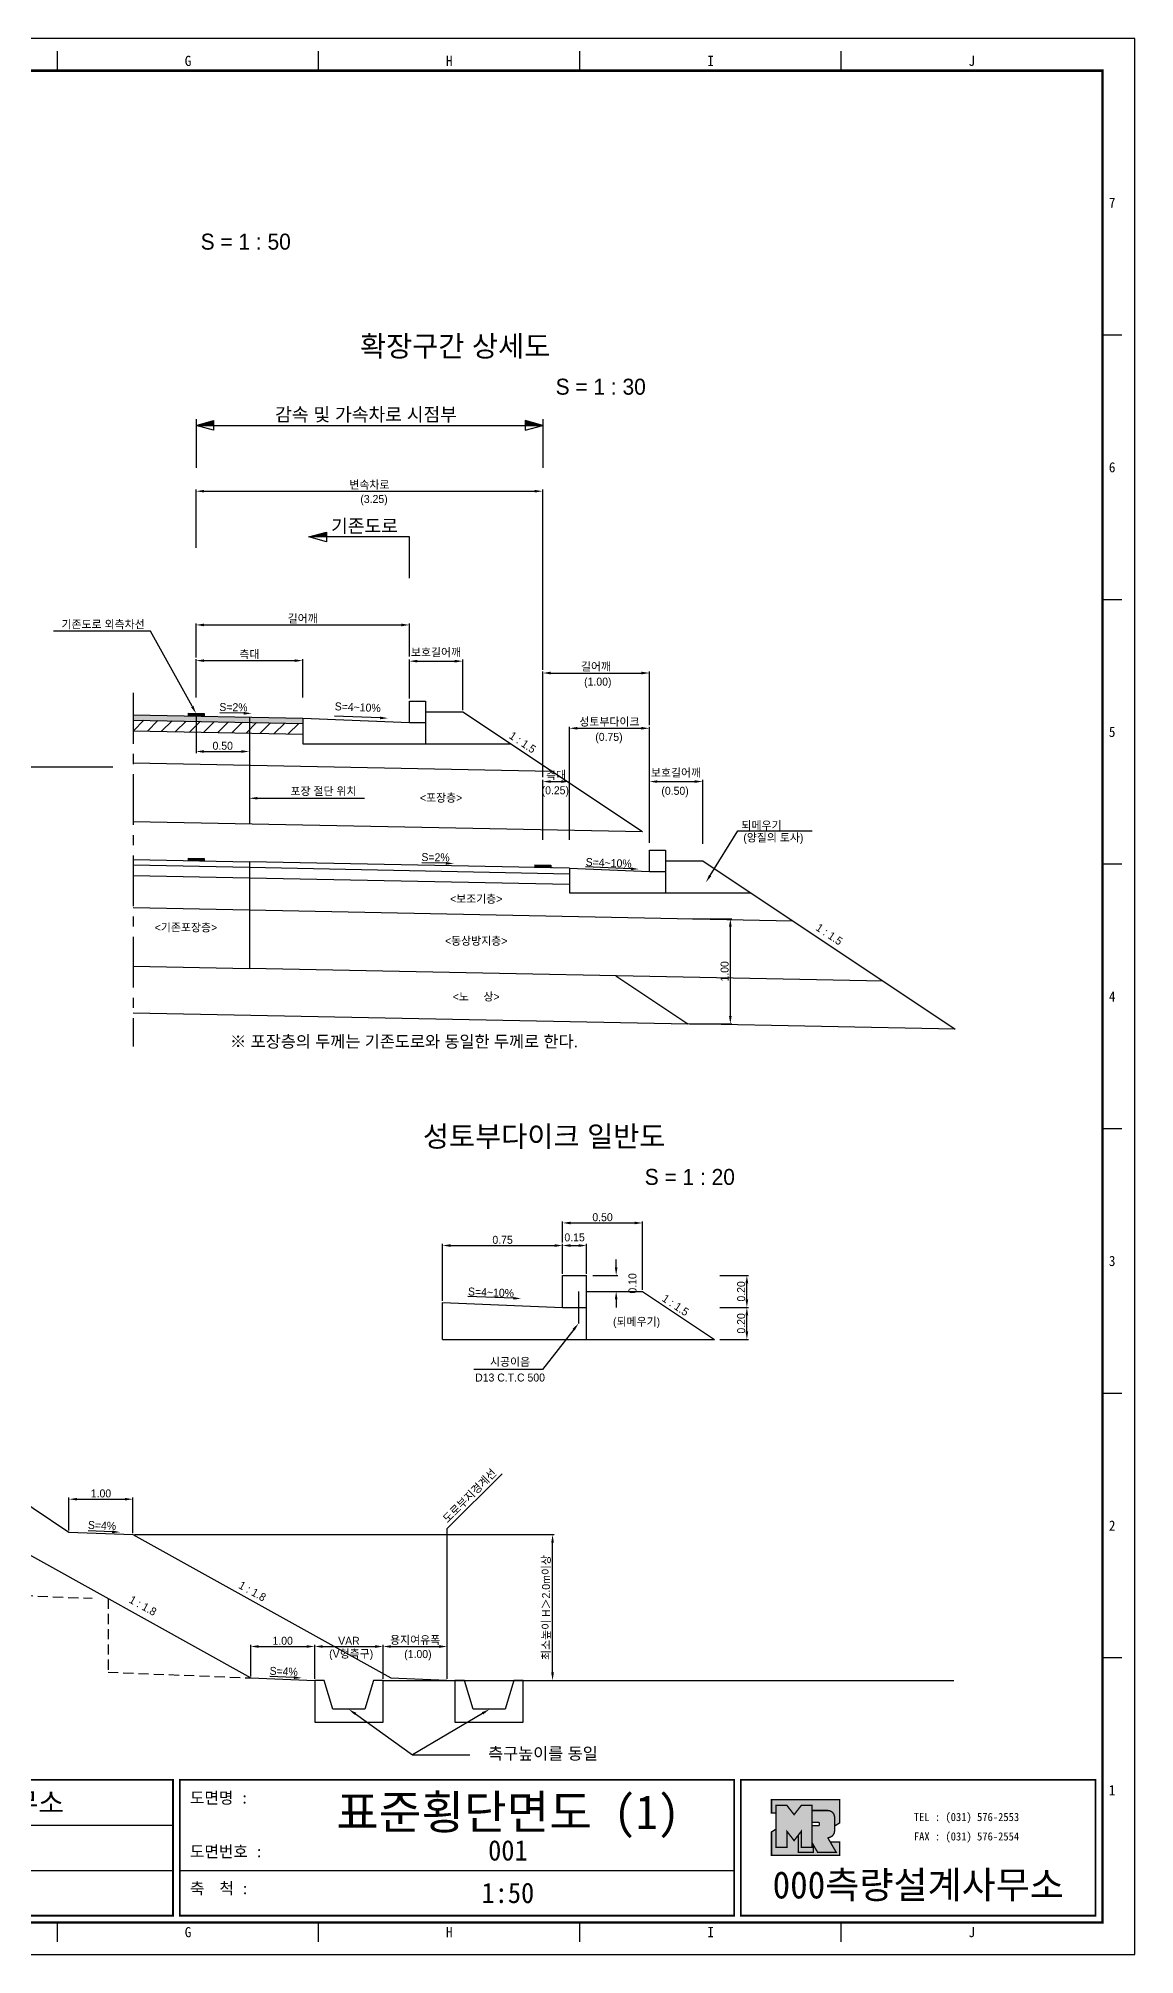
# Model space of a CAD drawing. Header units: millimetres. Extents: x 462 to 886, y -8 to 291.
# Drawn here: x 714.4 to 885.7, y -8.2 to 291.2 of the extents above; entities that cross this region are included whole.
import ezdxf
from ezdxf.enums import TextEntityAlignment as Align

# ---------------------------------------------------------------- set-up
doc = ezdxf.new("R2010")
doc.units = ezdxf.units.MM
doc.header["$LTSCALE"] = 0.25
doc.linetypes.add('CENTER', pattern=[50.8, 31.75, -6.35, 6.35, -6.35])
doc.linetypes.add('HIDDEN', pattern=[9.525, 6.35, -3.175])
for name, color, linetype in [('CC-GSTR-0004', 4, 'Continuous'), ('CZ-DIMT-0002', 7, 'Continuous'), ('CZ-EXST-0002', 22, 'Continuous'), ('CZ-LIN1-0007', 7, 'Continuous'), ('CZ-LIN2-0003', 3, 'Continuous'), ('CZ-LINE-0001', 7, 'Continuous'), ('CZ-MACL-0006', 6, 'Continuous'), ('CZ-TEXT-BOX0', 7, 'Continuous'), ('TITLE', 7, 'Continuous')]:
    doc.layers.add(name, color=color, linetype=linetype)
doc.styles.add('견고딕', font='arial.ttf')
doc.styles.add('돋움', font='')
doc.styles.add('돋음체', font='')
doc.styles.get('돋움').set_extended_font_data('Dotum')
doc.styles.get('돋음체').set_extended_font_data('DotumChe')

msp = doc.modelspace()

# ---------------------------------------------------------------- hatches: boundary and pattern name
at = {"ltscale": 150}
h = msp.add_hatch(color=8, dxfattribs=at)
edge = h.paths.add_edge_path()
edge.add_line((839.6, 16.06), (828.93, 16.06))
edge.add_line((828.93, 16.06), (828.93, 13.98))
edge.add_line((828.93, 13.98), (829.64, 13.98))
edge.add_line((829.64, 13.98), (829.64, 15.15))
edge.add_line((829.64, 15.15), (831.33, 15.15))
edge.add_line((831.33, 15.15), (832.46, 13.7))
edge.add_line((832.46, 13.7), (833.59, 15.15))
edge.add_line((833.59, 15.15), (835.28, 15.15))
edge.add_line((835.28, 15.15), (835.28, 14.35))
edge.add_line((835.28, 14.35), (837.72, 14.35))
edge.add_arc((837.72, 13.29), 1.07, 0, 90, ccw=False)
edge.add_line((838.78, 13.29), (838.78, 11.92))
edge.add_line((838.78, 11.92), (839.6, 12.43))
edge.add_line((839.6, 12.43), (839.6, 16.06))
h.paths.add_polyline_path([(833.14, 10.53), (832.46, 9.65), (831.33, 11.11), (831.33, 8.59), (829.64, 8.59), (829.64, 11.44), (828.93, 11), (828.93, 7.37), (839.6, 7.37), (839.6, 9.45), (838.1, 9.45), (839.05, 7.8), (836.15, 7.8), (835.45, 9.01), (835.45, 7.8), (833.14, 7.8)])
msp.add_hatch(color=5, dxfattribs=at).paths.add_polyline_path([(835.28, 15.15), (833.59, 15.15), (832.46, 13.7), (831.33, 15.15), (829.64, 15.15), (829.64, 8.59), (831.33, 8.59), (831.33, 11.11), (832.46, 9.65), (833.59, 11.11), (833.59, 8.59), (835.28, 8.59)])
h = msp.add_hatch(color=161, dxfattribs=at)
edge = h.paths.add_edge_path()
edge.add_arc((837.72, 13.29), 1.07, 360, 450)
edge.add_line((837.72, 14.35), (835.28, 14.35))
edge.add_line((835.28, 14.35), (835.28, 12.5))
edge.add_line((835.28, 12.5), (836.27, 12.5))
edge.add_arc((836.27, 12.39), 0.113, 0, 90, ccw=False)
edge.add_line((836.39, 12.39), (836.39, 12.08))
edge.add_arc((836.27, 12.08), 0.113, 270, 360, ccw=False)
edge.add_line((836.27, 11.97), (835.28, 11.97))
edge.add_line((835.28, 11.97), (835.28, 8.59))
edge.add_line((835.28, 8.59), (833.59, 8.59))
edge.add_line((833.59, 8.59), (833.59, 11.11))
edge.add_line((833.59, 11.11), (833.14, 10.53))
edge.add_line((833.14, 10.53), (833.14, 7.8))
edge.add_line((833.14, 7.8), (835.45, 7.8))
edge.add_line((835.45, 7.8), (835.45, 9.01))
edge.add_line((835.45, 9.01), (836.15, 7.8))
edge.add_line((836.15, 7.8), (839.05, 7.8))
edge.add_line((839.05, 7.8), (837.72, 10.11))
edge.add_arc((837.72, 11.18), 1.07, 270, 360)
edge.add_line((838.78, 11.18), (838.78, 13.29))
at = {"layer": 'CZ-EXST-0002'}
msp.add_hatch(color=256, dxfattribs=at).paths.add_polyline_path([(740.26, 185.31), (740.26, 185.73), (737.76, 185.78), (737.76, 185.36)])
h = msp.add_hatch(color=256, dxfattribs=at)
h.paths.add_polyline_path([(747.35, 185.17), (747.35, 184.34), (755.68, 184.17), (755.68, 185)])
h.paths.add_polyline_path([(747.35, 184.34), (747.35, 185.17), (729.19, 185.53), (729.19, 184.7)])
h = msp.add_hatch(dxfattribs=at)
h.set_pattern_fill('ANSI31', color=256, scale=0.5, style=0)
h.set_pattern_definition([(45, (474.5181, -2.0748), (-1.122532, 1.122532), [])])
h.paths.add_polyline_path([(755.68, 182.5), (755.68, 184.17), (747.35, 184.34), (747.35, 182.67)])
h.paths.add_polyline_path([(747.35, 182.67), (747.35, 184.34), (729.19, 184.7), (729.19, 183.03)])
at = {"layer": 'CZ-LIN1-0007'}
for points in [[(740.26, 162.68), (740.26, 163.09), (737.76, 163.14), (737.76, 162.73)], [(794.43, 161.59), (794.43, 162.01), (791.93, 162.06), (791.93, 161.64)]]:
    msp.add_hatch(color=256, dxfattribs=at).paths.add_polyline_path(points)
at = {"layer": 'CZ-LINE-0001'}
for points in [[(739.01, 230.74), (741.75, 231.5), (741.75, 230.74)], [(793.18, 230.74), (790.44, 231.5), (790.44, 230.74)], [(759.39, 213.31), (759.39, 214.07), (756.65, 213.31)]]:
    msp.add_hatch(color=7, dxfattribs=at).paths.add_polyline_path(points)

# ---------------------------------------------------------------- linework, layer by layer
at = {"layer": 'CC-GSTR-0004'}
for p, q in [((809.85, 161.04), (809.85, 164.37)), ((809.85, 164.37), (812.35, 164.37)), ((812.35, 164.37), (812.35, 157.7)), ((797.35, 161.54), (797.35, 157.7)), ((797.35, 161.54), (809.85, 161.04)), ((809.85, 161.04), (812.35, 161.04)), ((797.35, 157.7), (812.35, 157.7)), ((796.28, 92.95), (796.28, 97.95)), ((796.28, 97.95), (800.03, 97.95)), ((800.03, 87.95), (800.03, 97.95)), ((777.53, 93.7), (796.28, 92.95)), ((777.53, 87.95), (777.53, 93.7)), ((796.28, 92.95), (800.03, 92.95)), ((777.53, 87.95), (800.03, 87.95))]:
    msp.add_line(p, q, dxfattribs=at)
at = {"layer": 'CZ-EXST-0002'}
for p, q in [((737.76, 185.78), (737.76, 185.36)), ((737.76, 185.78), (740.26, 185.73)), ((740.26, 185.73), (740.26, 185.31)), ((772.35, 187.67), (774.85, 187.67)), ((772.35, 184.34), (772.35, 187.67)), ((774.85, 187.67), (774.85, 181)), ((774.85, 186), (780.68, 186)), ((780.68, 186), (808.77, 167.27)), ((729.19, 185.53), (755.68, 185)), ((729.19, 184.7), (755.68, 184.17)), ((729.19, 183.03), (755.68, 182.5)), ((755.68, 185), (755.68, 181)), ((755.68, 185), (772.35, 184.34)), ((772.35, 184.34), (774.85, 184.34)), ((755.68, 181), (774.85, 181)), ((774.85, 181), (788.18, 181)), ((689.65, 177.41), (726.01, 177.41)), ((729.19, 178.03), (794.6, 176.73)), ((729.19, 168.87), (808.77, 167.27)), ((729.19, 162.9), (747.35, 162.54)), ((729.19, 162.07), (747.35, 161.7)), ((729.19, 160.4), (747.35, 160.04)), ((729.19, 155.4), (747.35, 155.04)), ((729.19, 146.23), (747.35, 145.87)), ((804.61, 144.72), (815.86, 137.22)), ((729.19, 138.96), (815.86, 137.22)), ((747.55, 35.06), (757.55, 34.66)), ((768.25, 34.66), (857.42, 34.66))]:
    msp.add_line(p, q, dxfattribs=at)
msp.add_lwpolyline([(697.26, 57.85), (707.26, 57.45), (747.55, 35.06)], dxfattribs=at)
at = {"layer": 'CZ-EXST-0002', "linetype": 'HIDDEN'}
for points in [[(704.76, 57.5), (704.76, 48.22), (722.76, 47.5)], [(725.26, 47.45), (725.26, 35.96), (747.55, 35.06)]]:
    msp.add_lwpolyline(points, dxfattribs=at)
at = {"layer": 'CZ-EXST-0002'}
msp.add_lwpolyline([(757.55, 34.66), (757.55, 28.16), (768.25, 28.16), (768.25, 34.66), (766.75, 34.66), (765.4, 30.16), (760.4, 30.16), (759.05, 34.66), (759.05, 34.66)], close=True, dxfattribs=at)
at = {"layer": 'CZ-LIN1-0007'}
for p, q in [((737.76, 163.14), (740.26, 163.09)), ((737.76, 163.14), (737.76, 162.73)), ((740.26, 163.09), (740.26, 162.68)), ((791.93, 162.06), (794.43, 162.01)), ((791.93, 162.06), (791.93, 161.64)), ((794.43, 162.01), (794.43, 161.59))]:
    msp.add_line(p, q, dxfattribs=at)
at = {"layer": 'CZ-LIN2-0003'}
for p, q in [((747.35, 161.7), (797.35, 160.7)), ((812.35, 162.7), (818.18, 162.7)), ((818.18, 162.7), (857.65, 136.39)), ((747.35, 160.04), (797.35, 159.04)), ((812.35, 157.7), (825.68, 157.7)), ((747.35, 155.04), (832.23, 153.34)), ((857.65, 136.39), (815.86, 137.22)), ((627.21, 119.15), (719.16, 57.85)), ((800.03, 95.45), (808.78, 95.45)), ((808.78, 95.45), (820.03, 87.95)), ((800.03, 87.95), (820.03, 87.95)), ((769.45, 35.06), (779.45, 34.66))]:
    msp.add_line(p, q, dxfattribs=at)
for points in [[(747.35, 162.54), (747.35, 145.87)], [(797.35, 161.54), (747.35, 162.54)], [(846.4, 143.89), (747.35, 145.87)], [(719.16, 57.85), (729.16, 57.45), (769.45, 35.06)]]:
    msp.add_lwpolyline(points, dxfattribs=at)
msp.add_lwpolyline([(779.45, 34.66), (779.45, 28.16), (790.15, 28.16), (790.15, 34.66), (788.65, 34.66), (787.3, 30.16), (782.3, 30.16), (780.95, 34.66), (780.95, 34.66)], close=True, dxfattribs=at)
at = {"layer": 'CZ-LINE-0001', "color": 7}
for p, q in [((739.01, 231.69), (739.01, 224.1)), ((793.18, 231.69), (793.18, 224.1)), ((739.01, 211.61), (739.01, 220.7)), ((740.26, 220.45), (791.93, 220.45)), ((793.18, 192.55), (793.18, 220.7)), ((739.01, 194.49), (739.01, 199.81)), ((740.26, 199.56), (771.1, 199.56)), ((772.35, 194.65), (772.35, 199.81)), ((739.01, 188.25), (739.01, 194.24)), ((740.26, 193.99), (754.43, 193.99)), ((755.68, 188.25), (755.68, 194.24)), ((772.35, 188.09), (772.35, 194.15)), ((773.6, 193.9), (779.43, 193.9)), ((780.68, 186.25), (780.68, 194.15)), ((793.18, 175.76), (793.18, 192.3)), ((794.43, 192.05), (808.6, 192.05)), ((809.85, 183.92), (809.85, 192.3)), ((739.01, 185.5), (739.01, 179.54)), ((747.35, 184.92), (747.35, 179.54)), ((797.35, 166.01), (797.35, 183.67)), ((798.6, 183.42), (808.6, 183.42)), ((809.85, 165.51), (809.85, 183.67)), ((740.26, 179.79), (746.1, 179.79)), ((793.18, 166.01), (793.18, 175.34)), ((794.43, 175.09), (796.1, 175.09)), ((797.35, 166.01), (797.35, 175.34)), ((809.85, 165.51), (809.85, 175.34)), ((811.1, 175.09), (816.93, 175.09)), ((818.18, 165.35), (818.18, 175.34)), ((816.57, 153.66), (822.75, 153.66)), ((822.5, 138.47), (822.5, 152.41)), ((816.11, 137.22), (822.75, 137.22)), ((796.28, 103.11), (796.28, 106.39)), ((797.53, 106.14), (807.53, 106.14)), ((808.78, 95.7), (808.78, 106.39)), ((777.53, 93.95), (777.53, 102.86)), ((778.78, 102.61), (795.03, 102.61)), ((796.28, 98.2), (796.28, 102.86)), ((796.28, 98.2), (796.28, 102.86)), ((797.53, 102.61), (798.78, 102.61)), ((800.03, 98.2), (800.03, 102.86)), ((804.66, 99.2), (804.66, 100.45)), ((801.03, 97.95), (804.91, 97.95)), ((820.84, 97.95), (825.33, 97.95)), ((825.08, 94.2), (825.08, 96.7)), ((800.28, 95.45), (804.91, 95.45)), ((804.66, 94.2), (804.66, 92.95)), ((820.84, 92.95), (825.33, 92.95)), ((820.84, 92.95), (825.33, 92.95)), ((825.08, 89.2), (825.08, 91.7)), ((820.84, 87.95), (825.33, 87.95)), ((719.16, 58.1), (719.16, 63.23)), ((720.41, 62.98), (727.91, 62.98)), ((729.16, 57.7), (729.16, 63.23)), ((729.41, 57.45), (794.97, 57.45)), ((794.72, 35.91), (794.72, 56.2)), ((747.55, 35.31), (747.55, 40.22)), ((748.8, 39.97), (756.3, 39.97)), ((757.55, 34.91), (757.55, 40.22)), ((757.55, 34.91), (757.55, 40.22)), ((758.8, 39.97), (767, 39.97)), ((768.25, 34.91), (768.25, 40.22)), ((768.25, 34.91), (768.25, 40.22)), ((769.5, 39.97), (777, 39.97)), ((778.25, 34.91), (778.25, 40.22)), ((790.4, 34.66), (794.97, 34.66))]:
    msp.add_line(p, q, dxfattribs=at)
at = {"layer": 'CZ-LINE-0001', "color": 7, "linetype": 'CENTER'}
msp.add_line((729.19, 188.95), (729.19, 133.73), dxfattribs=at)
at = {"layer": 'CZ-LINE-0001', "color": 7}
for points in [[(739.01, 230.74), (741.75, 231.5), (741.75, 229.97)], [(793.18, 230.74), (790.44, 231.5), (790.44, 229.97)], [(756.65, 213.31), (759.39, 214.07), (759.39, 212.54)]]:
    msp.add_lwpolyline(points, close=True, dxfattribs=at)
for points in [[(739.01, 230.74), (793.18, 230.74)], [(772.35, 206.88), (772.35, 213.31), (756.65, 213.31)], [(738.41, 186.85), (731.88, 198.57), (716.74, 198.57)], [(746.47, 185.76), (742.71, 185.84)], [(747.35, 185.17), (747.35, 168.5)], [(767.76, 185.04), (760.67, 185.32)], [(748.6, 172.48), (765.32, 172.48)], [(819.35, 160.42), (823.68, 167.39), (835.26, 167.39)], [(778.05, 162.32), (774.29, 162.4)], [(806.96, 161.47), (799.88, 161.75)], [(788.57, 94.37), (781.49, 94.66)], [(798.02, 89.47), (793.15, 83.22), (782.43, 83.22)], [(778.25, 40.22), (778.25, 58.38), (786.84, 66.97)], [(725.91, 57.89), (722.16, 58.04)], [(754.3, 35.11), (750.55, 35.26)], [(763.92, 29.44), (772.83, 23.06), (781.79, 23.06)]]:
    msp.add_lwpolyline(points, dxfattribs=at)
at = {"layer": 'CZ-LINE-0001', "color": 7, "extrusion": (0, 0, -1)}
msp.add_lwpolyline([(-783.78, 29.53), (-772.83, 23.06), (-781.79, 23.06)], dxfattribs=at)
at = {"layer": 'CZ-LINE-0001', "color": 7}
for points in [[(740.26, 220.66), (740.26, 220.25), (739.01, 220.45)], [(791.93, 220.66), (791.93, 220.25), (793.18, 220.45)], [(740.26, 199.77), (740.26, 199.35), (739.01, 199.56)], [(771.1, 199.77), (771.1, 199.35), (772.35, 199.56)], [(740.26, 194.19), (740.26, 193.78), (739.01, 193.99)], [(754.43, 194.19), (754.43, 193.78), (755.68, 193.99)], [(773.6, 194.11), (773.6, 193.69), (772.35, 193.9)], [(779.43, 194.11), (779.43, 193.69), (780.68, 193.9)], [(794.43, 192.26), (794.43, 191.84), (793.18, 192.05)], [(808.6, 192.26), (808.6, 191.84), (809.85, 192.05)], [(738.59, 186.95), (739.01, 185.75), (738.22, 186.74)], [(746.47, 185.97), (747.72, 185.74), (746.46, 185.55)], [(767.77, 185.25), (769.01, 184.99), (767.75, 184.83)], [(798.6, 183.63), (798.6, 183.21), (797.35, 183.42)], [(808.6, 183.63), (808.6, 183.21), (809.85, 183.42)], [(740.26, 180), (740.26, 179.58), (739.01, 179.79)], [(746.1, 180), (746.1, 179.58), (747.35, 179.79)], [(794.43, 175.3), (794.43, 174.89), (793.18, 175.09)], [(796.1, 175.3), (796.1, 174.89), (797.35, 175.09)], [(811.1, 175.3), (811.1, 174.89), (809.85, 175.09)], [(816.93, 175.3), (816.93, 174.89), (818.18, 175.09)], [(748.6, 172.28), (747.35, 172.48), (748.6, 172.69)], [(778.05, 162.53), (779.3, 162.3), (778.04, 162.11)], [(806.97, 161.68), (808.21, 161.42), (806.96, 161.26)], [(819.52, 160.31), (818.69, 159.36), (819.17, 160.53)], [(822.29, 152.41), (822.71, 152.41), (822.5, 153.66)], [(822.29, 138.47), (822.71, 138.47), (822.5, 137.22)], [(797.53, 106.34), (797.53, 105.93), (796.28, 106.14)], [(807.53, 106.34), (807.53, 105.93), (808.78, 106.14)], [(778.78, 102.82), (778.78, 102.4), (777.53, 102.61)], [(795.03, 102.82), (795.03, 102.4), (796.28, 102.61)], [(797.53, 102.82), (797.53, 102.4), (796.28, 102.61)], [(798.78, 102.82), (798.78, 102.4), (800.03, 102.61)], [(804.45, 99.2), (804.87, 99.2), (804.66, 97.95)], [(824.87, 96.7), (825.29, 96.7), (825.08, 97.95)], [(788.58, 94.58), (789.82, 94.32), (788.57, 94.17)], [(804.45, 94.2), (804.87, 94.2), (804.66, 95.45)], [(824.87, 94.2), (825.29, 94.2), (825.08, 92.95)], [(824.87, 91.7), (825.29, 91.7), (825.08, 92.95)], [(797.85, 89.6), (798.78, 90.45), (798.18, 89.34)], [(824.87, 89.2), (825.29, 89.2), (825.08, 87.95)], [(720.41, 63.19), (720.41, 62.78), (719.16, 62.98)], [(727.91, 63.19), (727.91, 62.78), (729.16, 62.98)], [(725.91, 58.1), (727.16, 57.84), (725.9, 57.68)], [(794.51, 56.2), (794.93, 56.2), (794.72, 57.45)], [(748.8, 40.18), (748.8, 39.76), (747.55, 39.97)], [(756.3, 40.18), (756.3, 39.76), (757.55, 39.97)], [(758.8, 40.18), (758.8, 39.76), (757.55, 39.97)], [(767, 40.18), (767, 39.76), (768.25, 39.97)], [(769.5, 40.18), (769.5, 39.76), (768.25, 39.97)], [(777, 40.18), (777, 39.76), (778.25, 39.97)], [(754.31, 35.32), (755.55, 35.06), (754.29, 34.9)], [(794.51, 35.91), (794.93, 35.91), (794.72, 34.66)], [(763.8, 29.27), (762.9, 30.16), (764.04, 29.61)]]:
    msp.add_solid(points, dxfattribs=at)
at = {"layer": 'CZ-LINE-0001', "color": 7, "extrusion": (0, 0, -1)}
msp.add_solid([(-783.88, 29.35), (-784.85, 30.16), (-783.67, 29.71)], dxfattribs=at)
at = {"layer": 'CZ-MACL-0006'}
msp.add_line((798.78, 95.45), (798.78, 90.45), dxfattribs=at)
at = {"layer": 'TITLE', "color": 7, "linetype": 'Continuous'}
for p, q in [((717.35, 286.16), (717.35, 289.19)), ((758.17, 286.16), (758.17, 289.19)), ((799, 286.16), (799, 289.19)), ((839.82, 286.16), (839.82, 289.19)), ((883.67, 244.84), (880.65, 244.84)), ((883.67, 203.51), (880.65, 203.51)), ((883.67, 162.18), (880.65, 162.18)), ((883.67, 120.85), (880.65, 120.85)), ((883.67, 79.52), (880.65, 79.52)), ((883.67, 38.19), (880.65, 38.19)), ((717.35, -6.16), (717.35, -3.14)), ((758.17, -6.16), (758.17, -3.14)), ((799, -6.16), (799, -3.14)), ((839.82, -6.16), (839.82, -3.14))]:
    msp.add_line(p, q, dxfattribs=at)
at = {"layer": 'TITLE', "ltscale": 150}
for p, q in [((648.8, 12.07), (735.41, 12.07)), ((648.8, 5), (735.41, 5)), ((736.47, 5), (823.08, 5))]:
    msp.add_line(p, q, dxfattribs=at)
at = {"layer": 'TITLE'}
msp.add_line((880.76, -3.14), (471.9, -3.14), dxfattribs=at)
msp.add_lwpolyline([(462.32, -8.17), (885.68, -8.17), (885.68, 291.2), (462.32, 291.2)], close=True, dxfattribs=at)
at = {"layer": 'TITLE', "linetype": 'Continuous', "const_width": 0.403}
msp.add_lwpolyline([(472.4, -3.14), (472.4, 286.16), (880.65, 286.16), (880.65, -3.14)], close=True, dxfattribs=at)
at = {"layer": 'TITLE', "ltscale": 150}
for points, const_width in [([(735.41, -2.08), (648.8, -2.08), (648.8, 19.14), (735.41, 19.14)], 0.265), ([(736.47, 19.14), (823.08, 19.14), (823.08, -2.08), (736.47, -2.08)], 0.265), ([(879.58, 19.14), (879.58, -2.08), (824.14, -2.08), (824.14, 19.14), (879.58, 19.14)], 0.265), ([(835.28, 15.15), (833.59, 15.15), (832.46, 13.7), (831.33, 15.15), (829.64, 15.15), (829.64, 8.59), (831.33, 8.59), (831.33, 11.11), (832.46, 9.65), (833.59, 11.11), (833.59, 8.59), (835.28, 8.59)], 0.212), ([(833.14, 10.53), (832.46, 9.65), (831.33, 11.11), (831.33, 8.59), (829.64, 8.59), (829.64, 11.44), (828.93, 11), (828.93, 7.37), (839.6, 7.37), (839.6, 9.45), (838.1, 9.45), (839.05, 7.8), (836.15, 7.8), (835.45, 9.01), (835.45, 7.8), (833.14, 7.8)], 0.212)]:
    msp.add_lwpolyline(points, close=True, dxfattribs=dict(at, const_width=const_width))
at = {"layer": 'TITLE', "ltscale": 150, "const_width": 0.212}
for points in [[(839.6, 16.06), (828.93, 16.06), (828.93, 13.98), (829.64, 13.98), (829.64, 15.15), (831.33, 15.15), (832.46, 13.7), (833.59, 15.15), (835.28, 15.15), (835.28, 14.35), (837.72, 14.35, -0.414214), (838.78, 13.29), (838.78, 11.92), (839.6, 12.43)], [(838.78, 13.29, 0.414214), (837.72, 14.35), (835.28, 14.35), (835.28, 12.5), (836.27, 12.5, -0.414214), (836.39, 12.39), (836.39, 12.08, -0.414214), (836.27, 11.97), (835.28, 11.97), (835.28, 8.59), (833.59, 8.59), (833.59, 11.11), (833.14, 10.53), (833.14, 7.8), (835.45, 7.8), (835.45, 9.01), (836.15, 7.8), (839.05, 7.8), (837.72, 10.11, 0.414214), (838.78, 11.18)]]:
    msp.add_lwpolyline(points, format="xyb", close=True, dxfattribs=at)

# ---------------------------------------------------------------- texts
at = {"layer": 'CZ-DIMT-0002', "style": '돋움'}
for s, height, p in [('감속 및 가속차로 시점부', 2.0833, (751.37, 232.44)), ('기존도로', 2.083, (760.11, 215.02))]:
    msp.add_text(s, height=height, dxfattribs=at).set_placement(p, align=Align.MIDDLE_LEFT)
for s, height, p in [('(3.25)', 1.25, (766.82, 219.24)), ('기존도로 외측차선', 1.25, (724.49, 199.66)), ('(1.00)', 1.25, (801.79, 190.7)), ('(0.75)', 1.25, (803.53, 182.07)), ('포장 절단 위치', 1.25, (758.93, 173.6)), ('(0.25)', 1.25, (795.15, 173.73)), ('(0.50)', 1.25, (813.86, 173.65)), ('<포장층>', 1.25, (777.3, 172.56)), ('되메우기', 1.25, (827.37, 168.25)), ('(양질의 토사)', 1.25, (829.22, 166.34)), ('<보조기층>', 1.25, (782.79, 156.77)), ('<기존포장층>', 1.25, (737.43, 152.3)), ('<동상방지층>', 1.25, (782.79, 150.21)), ('<노     상>', 1.25, (782.79, 141.49)), ('※ 포장층의 두께는 기존도로와 동일한 두께로 한다.', 1.875, (771.5, 134.49)), ('(되메우기)', 1.25, (807.85, 90.72)), ('시공이음', 1.25, (788.08, 84.44)), ('D13 C.T.C 500', 1.25, (788.08, 81.99)), ('(V형측구)', 1.25, (763.25, 38.84)), ('(1.00)', 1.25, (773.68, 38.79)), ('측구높이를 동일', 1.875, (793.21, 23.26))]:
    msp.add_text(s, height=height, dxfattribs=at).set_placement(p, align=Align.MIDDLE_CENTER)
for s, rotation, p in [('S=2%', 358.8542, (744.86, 186.71)), ('S=4~10%', 357.7094, (764.28, 186.71)), ('1 : 1.5', 326.3099, (790.04, 181.22)), ('S=2%', 358.8542, (776.44, 163.27)), ('S=4~10%', 357.7094, (803.49, 162.39)), ('1 : 1.5', 326.3099, (837.96, 151.23)), ('S=4~10%', 357.7094, (785.1, 95.3)), ('1 : 1.5', 326.3099, (813.94, 93.3)), ('도로부지경계선', 45, (781.75, 63.52)), ('S=4%', 357.7094, (724.32, 58.88)), ('1 : 1.8', 330.9454, (747.82, 48.6)), ('1 : 1.8', 330.9454, (730.71, 46.35)), ('S=4%', 357.7094, (752.71, 36.09))]:
    msp.add_text(s, height=1.25, rotation=rotation, dxfattribs=at).set_placement(p, align=Align.MIDDLE_CENTER)
at = {"layer": 'CZ-LINE-0001', "color": 7, "char_height": 1.25, "attachment_point": 5, "style": '돋움'}
for s, insert in [('\\A1;변속차로', (766.1, 221.4)), ('\\A1;길어깨', (755.68, 200.5)), ('\\A1;측대', (747.35, 194.93)), ('\\A1;보호길어깨', (776.51, 195.22)), ('\\A1;길어깨', (801.51, 193)), ('\\A1;성토부다이크', (803.6, 184.37)), ('\\A1;0.50', (743.18, 180.68)), ('\\A1;측대', (795.26, 176.04)), ('\\A1;보호길어깨', (814.01, 176.41)), ('\\A1;0.50', (802.53, 107.03)), ('\\A1;0.75', (786.91, 103.5)), ('\\A1;0.15', (798.16, 103.88)), ('\\A1;1.00', (724.16, 63.88)), ('\\A1;1.00', (752.55, 40.86)), ('\\A1;VAR', (762.9, 40.86)), ('\\A1;용지여유폭', (773.25, 40.92))]:
    msp.add_mtext(s, dxfattribs=dict(at, insert=insert))
at = {"layer": 'CZ-LINE-0001', "color": 7, "char_height": 1.25, "attachment_point": 5, "rotation": 90, "style": '돋움'}
for s, insert in [('\\A1;1.00', (821.61, 145.44)), ('\\A1;0.10', (807.21, 96.7)), ('\\A1;0.20', (824.19, 95.45)), ('\\A1;0.20', (824.19, 90.45)), ('\\A1;최소높이 H＞2.0m이상', (793.77, 46.06))]:
    msp.add_mtext(s, dxfattribs=dict(at, insert=insert))
at = {"layer": 'CZ-TEXT-BOX0', "style": '돋움'}
for s, p in [('S = 1 : 50', (739.73, 259.44)), ('S = 1 : 30', (795.2, 236.78)), ('S = 1 : 20', (809.12, 113.33))]:
    msp.add_text(s, height=2.5, dxfattribs=at).set_placement(p, align=Align.MIDDLE_LEFT)
for s, p in [('확장구간 상세도', (779.5, 243.11)), ('성토부다이크 일반도', (793.41, 119.67))]:
    msp.add_text(s, height=3.25, dxfattribs=at).set_placement(p, align=Align.MIDDLE_CENTER)
at = {"layer": 'TITLE', "color": 3, "linetype": 'Continuous', "style": '돋음체'}
for s, p in [('G', (737.76, 287.68)), ('H', (778.58, 287.68)), ('I', (819.41, 287.68)), ('J', (860.23, 287.68)), ('7', (882.16, 265.51)), ('6', (882.16, 224.18)), ('5', (882.16, 182.85)), ('4', (882.16, 141.52)), ('3', (882.16, 100.19)), ('2', (882.16, 58.86)), ('1', (882.16, 17.53)), ('G', (737.76, -4.65)), ('H', (778.58, -4.65)), ('I', (819.41, -4.65)), ('J', (860.23, -4.65))]:
    msp.add_text(s, height=1.59, dxfattribs=at).set_placement(p, align=Align.MIDDLE)
at = {"layer": 'TITLE', "color": 7, "linetype": 'Continuous', "style": '견고딕'}
msp.add_text('00 국토 관리 사무소', height=3.1832, dxfattribs=at).set_placement((700.06, 15.61), align=Align.MIDDLE)
at = {"layer": 'TITLE', "style": '돋음체'}
for s, p in [('도면명 :', (738.06, 15.43)), ('도면번호 :', (738.06, 7.04)), ('축  척 :', (738.06, 1.28))]:
    msp.add_text(s, height=1.804, dxfattribs=at).set_placement(p)
at = {"layer": 'TITLE', "color": 7, "linetype": 'Continuous', "style": '돋음체'}
msp.add_text('표준횡단면도 (1)', height=5.305, dxfattribs=at).set_placement((787.74, 14.1), align=Align.MIDDLE_CENTER)
at = {"layer": 'TITLE', "color": 180, "style": '돋음체'}
for s, p in [('TEL : (031) 576-2553', (851.17, 12.7)), ('FAX : (031) 576-2554', (851.17, 9.67))]:
    msp.add_text(s, height=1.2733, dxfattribs=at).set_placement(p)
at = {"layer": 'TITLE', "linetype": 'Continuous', "style": '돋음체'}
for s, p in [('001', (787.74, 8.1)), ('1:50', (787.74, 1.46))]:
    msp.add_text(s, height=3.183, dxfattribs=at).set_placement(p, align=Align.MIDDLE)
at = {"layer": 'TITLE', "color": 180, "style": '돋음체'}
msp.add_text('000측량설계사무소', height=4.244, dxfattribs=at).set_placement((851.86, 0.61), align=Align.CENTER)

doc.saveas('drawing.dxf')
